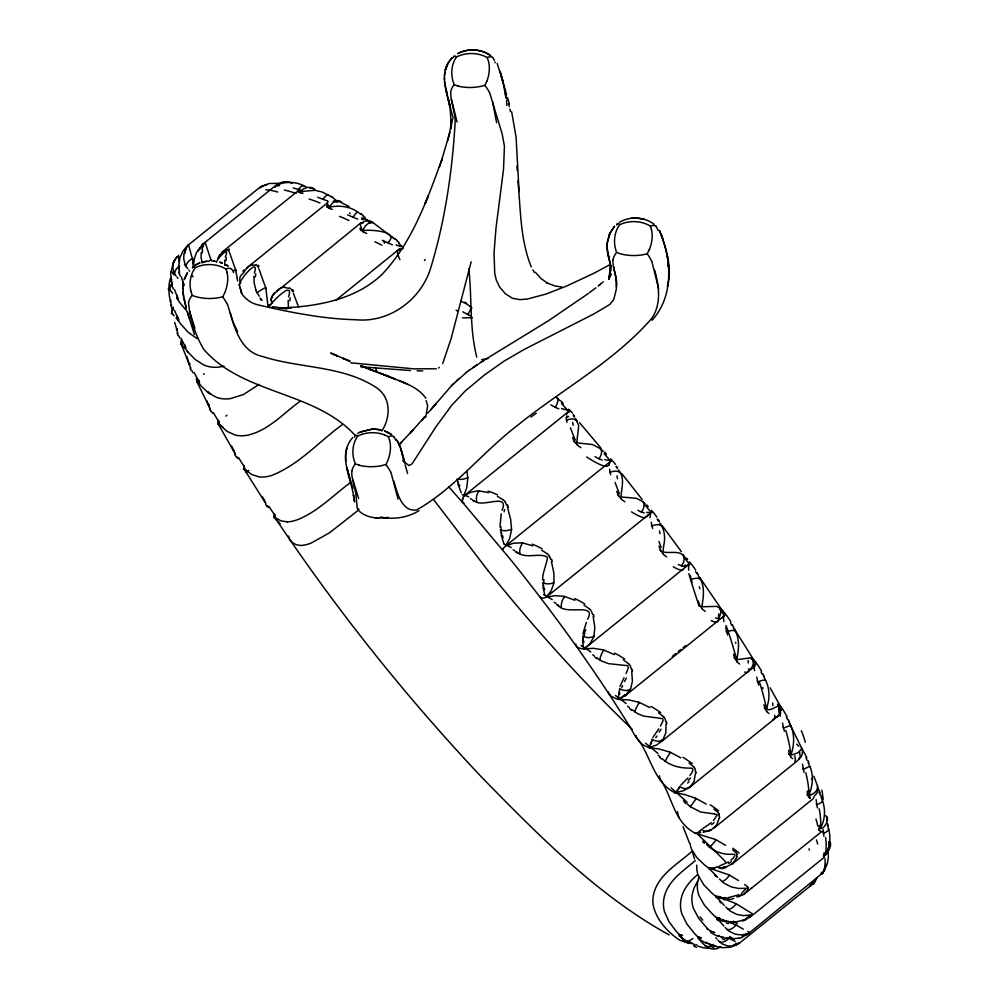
<?xml version="1.0" encoding="UTF-8"?>
<svg xmlns="http://www.w3.org/2000/svg" width="999" height="999" viewBox="0 0 999 999"><rect width="100%" height="100%" fill="white"/><g stroke="black" fill="none" stroke-linecap="round" stroke-linejoin="round"><path stroke-width="1.5" d="M178.534 255.245L179.333 262.075M444.38 79.683L444.38 77.685M610.514 265.085L608.928 279.021L609.752 276.248L608.741 279.196L611.076 273.901L609.328 277.073L610.801 274.638M451.361 119.868L451.311 126.648L450.174 108.966L444.455 81.431M616.595 286.775C617.669 277.447 612.474 268.793 612.899 259.64M198.751 380.594L198.764 382.979A91.084 70.717 -24.1 0 0 201.311 386.176L208.316 392.857L216.708 397.465A28.971 22.49 -24.1 0 0 230.245 398.651L243.444 394.568L259.141 384.34M542.582 579.919C542.557 572.077 546.565 564.947 547.552 557.305C539.56 552.047 525.212 559.827 516.77 551.885M287.275 521.89L280.919 520.854L276.111 518.044A91.084 38.337 -33.4 0 1 274.488 516.508L274.488 514.135M819.018 828.983L819.03 828.321M182.692 289.198L182.705 288.436M192.445 268.044L192.545 267.145M616.808 225.087L616.907 224.188M502.897 549.213A28.971 0.762 -39.2 0 1 502.609 549.388L504.345 547.177A91.084 2.41 -39.2 0 1 505.594 545.991L509.59 538.661L511.5 530.169A27.86 23.601 -0.5 0 0 511.538 529.22L510.676 519.455L507.504 507.367M619.73 694.243L619.742 692.906M801.935 748.638L797.901 752.821L791.595 755.057A1.474 0.912 -60.6 0 1 791.133 754.345C794.68 743.743 794.879 731.78 788.81 721.977M719.193 816.707L719.093 814.61M453.434 57.505L453.546 56.581M819.192 825.436L819.105 827.097M193.494 267.282L193.569 265.722A9.116 6.281 -3.9 0 1 193.744 260.602M607.055 245.916L607.167 243.843M826.173 864.385L824.824 870.017L821.89 874.075L827.347 863.611L828.358 857.479L828.059 851.41M659.615 230.806C666.146 248.289 672.589 267.807 667.344 286.551M669.093 276.935L669.38 272.34M298.339 191.096L298.439 191.858M288.149 300.337L288.449 308.266M566.396 417.557L566.433 419.78M182.879 285.876L183.416 296.778M299.787 401.498C283.291 413.461 268.706 430.207 248.164 435.089A28.971 19.518 -28 0 1 235.177 435.064L227.335 431.518L220.904 425.999A91.084 61.339 -28 0 1 218.594 423.314L218.781 421.253M451.011 128.809L451.96 119.455L449.3 134.191L441.608 160.352L441.995 159.191C427.185 199.8 412.187 242.557 381.93 274.513C354.57 300.524 315.047 306.768 278.733 308.092L287.1 308.679L272.178 306.668M253.958 276.248L254.158 283.054L255.881 289.81M463.961 502.997L462.262 501.748L462.899 498.002A91.084 16.334 -41 0 1 463.636 496.203L466.708 487.924L467.782 478.708A27.86 25.125 8.6 0 0 467.782 477.697L466.945 471.141M607.117 244.63L607.454 241.308M224.738 260.14L224.725 265.384M275.749 185.464L201.561 245.155M651.798 741.47L652.01 739.185A9.116 7.967 30.8 0 0 662.899 739.735L665.771 733.054L666.083 723.688M610.601 269.106L610.464 264.673M444.418 75.537L444.855 72.29M540.496 596.828A28.971 3.684 -37.4 0 0 540.359 597.202L541.296 598.314L544.368 597.852A91.084 11.576 -37.4 0 0 546.103 597.315L551.048 591.008L553.833 583.366A27.86 21.566 -5.9 0 0 553.921 582.492L553.921 573.364L551.436 561.563M201.224 252.422L201.099 257.68L202.248 263.024M719.068 818.218L716.658 825.149L711.538 829.632A9.116 8.017 67.4 0 1 701.448 829.345L700.361 830.669M607.23 243.344L609.752 233.716L614.348 226.436M582.917 633.578L586.376 622.389M813.948 796.74L813.698 797.889M351.785 471.216L351.848 475.674L355.769 493.231L357.242 507.892L357.679 509.428L358.429 508.753M182.867 286.538L183.366 283.241M188.524 302.597C189.997 318.818 195.467 335.402 203.833 349.45C242.969 394.568 314.648 391.096 354.882 435.127M747.951 888.286L747.489 889.822A34.715 19.131 28.6 0 1 746.927 890.883L743.606 894.505L738.698 896.553M609.502 276.661L610.689 269.468L610.239 272.203M288.549 296.915C294.131 279.558 273.514 300.612 271.016 304.208M382.467 240.284L387.687 242.819C400.749 231.169 370.317 229.508 363.873 230.544A1.474 0.849 -18.7 0 1 363.249 230.12C364.036 226.261 369.006 221.541 372.577 222.602M824.138 852.734L823.463 855.781M663.598 546.153C665.496 538.261 664.859 529.433 659.677 522.864M610.439 269.455L611.013 266.421M663.548 546.403L663.061 551.211A1.474 1.349 81 0 0 663.748 552.085C670.716 553.508 680.132 549.949 684.914 557.055M254.383 272.989C259.977 255.981 239.41 279.495 239.748 284.191M736.713 856.48L736.887 854.657M183.978 253.259L183.704 258.729L185.027 264.111M651.598 742.806L651.336 743.88M607.642 240.784L610.002 232.954L614.585 226.236M342.395 424.563C318.918 441.683 298.776 465.097 271.166 475.624A28.971 16.046 -31 0 1 258.891 476.873L251.736 474.537L246.041 470.329A91.084 50.462 -31 0 1 244.056 468.181L244.28 467.145M501.236 513.786L499.962 526.873M352.834 437.45C337.212 454.857 351.336 478.096 353.858 497.465L353.409 495.029L354.633 502.047M452.197 57.78C439.185 70.629 445.641 90.135 449.837 105.232L448.526 99.688L448.813 100.924M577.385 437.1L576.848 442.058M577.434 436.875L578.758 425.761L575.449 418.419M425.624 417.57L427.684 405.681L426.148 400.549M225.237 257.08C230.794 243.956 217.332 258.379 216.433 262.275M354.695 435.726L354.633 437.237M767.544 704.957C770.379 695.441 768.905 684.989 763.636 676.598M268.781 306.456L269.255 304.645M767.419 705.444L766.857 708.716A1.474 1.061 -65.7 0 0 767.319 709.465C771.902 711.238 776.985 704.42 780.506 706.343M471.166 261.85L451.098 338.686L442.682 363.599M502.072 510.289C509.815 491.558 480.819 509.215 473.826 500.337M447.664 140.634L449.812 132.343M462.412 499.625L462.712 498.563M747.951 934.04L821.053 874.3M174.35 260.352L177.148 256.668L173.351 262.637L172.827 267.532L173.826 272.252M201.823 249.575L203.197 245.941M445.354 70.092L448.276 62.912L451.923 57.967M808.116 762.487L809.727 766.27L803.433 769.38L804.12 772.552M698.888 877.097L697.739 881.468A28.971 27.897 8.6 0 0 698.938 895.529L704.42 905.206L712.424 914.035A91.084 87.675 8.6 0 0 716.271 917.457L723.95 926.085M736.388 857.791L732.841 863.486L726.685 866.645A9.116 7.73 83.2 0 1 717.12 866.695L715.621 867.507A39.972 15.21 53.9 0 1 714.71 868.019M181.593 342.12L181.331 344.093M799.425 757.717L798.201 760.127L714.01 828.034M446.378 66.808L445.404 69.805M619.979 686.55L624.025 677.747M346.553 448.938L346.753 448.326L345.567 454.682L345.666 461.376M439.335 167.108L441.995 159.191M593.743 636.987L590.034 643.681L584.178 648.888A91.084 25.262 -35.5 0 1 581.955 648.788L577.784 647.764L575.849 645.254A28.971 8.042 -35.5 0 1 575.886 644.08M198.014 251.111L198.401 250.037M172.303 307.929L171.953 312.749M678.908 788.311L679.557 786.488A9.116 8.104 48.9 0 0 690.097 786.975L777.434 716.52A9.103 9.091 66.1 0 0 779.894 705.556M197.315 381.868L197.702 381.094M587.612 619.193C597.252 601.51 564.01 616.57 558.041 604.77M184.715 250.687L187.038 246.291L182.892 251.211L179.995 257.592L178.871 264.585L179.508 272.54M486.688 81.394L484.89 85.352A14.373 3.009 50.3 0 1 489.46 92.595M822.002 872.227L821.24 873.938M270.766 300.087L272.203 296.903M217.782 258.516L219.68 254.72M609.752 233.716L609.19 235.115M447.19 65.11L446.615 66.458M381.855 431.044C391.084 416.645 391.096 396.628 375.524 387.088C342.27 365.547 299.675 368.431 262.812 356.568C238.449 351.286 234.041 324.3 227.472 304.333M649.088 249.9L647.215 253.771A14.373 2.835 51.9 0 1 651.61 261.164M274.488 516.508L275.162 515.159M813.723 881.38L814.098 880.531M752.022 914.684L751.273 915.883M173.351 262.637L170.629 273.301L172.165 285.165M203.359 245.617L203.659 244.505L199.625 248.027L196.291 253.059L194.018 259.728L193.569 265.722M626.111 673.563L628.309 667.956L627.797 665.684L608.628 663.673L601.223 660.888L596.628 657.704M177.522 257.28L178.134 256.094M817.207 877.584L812.025 884.415L812.836 883.428M630.257 689.735L625.624 695.379L618.856 699.462A91.084 38.337 -33.4 0 1 616.208 698.738L611.026 696.241L608.166 692.382A28.971 12.188 -33.4 0 1 608.004 691.62M678.446 789.347L677.946 790.147M272.552 296.253L273.826 294.181M827.372 825.074C830.681 833.753 831.056 843.843 826.398 852.122C820.941 862.075 834.764 845.104 829.332 841.52M660.476 726.086L663.036 720.791L662.687 718.618L643.668 716.108L637.499 713.586L631.568 709.365M652.871 737.512L658.753 728.833M812.999 882.741L811.75 884.777M185.727 247.952L187.874 245.367M697.652 881.293L694.068 887.924L692.344 893.818A28.971 28.359 43.5 0 0 693.368 908.266L698.688 918.318L706.53 927.547A91.084 89.148 43.5 0 0 710.301 931.13L713.548 932.229M778.496 715.371L777.721 716.283M269.593 305.669L270.167 304.957A40.035 15.047 46.8 0 1 270.991 304.345M689.847 775.486C691.683 773.526 695.529 767.394 690.009 768.119C679.957 768.243 669.342 765.709 662 758.491M610.901 274.45L609.19 276.423M714.21 813.86L700.574 812.025L690.309 806.705L696.253 798.551L706.281 804.12M430.956 409.565L451.536 385.689L466.496 372.327M662.462 740.284L656.905 744.842L649.3 747.776A91.084 50.462 -31 0 1 646.278 746.453C637.974 743.206 634.44 734.34 630.194 727.284C594.505 669.467 554.457 614.447 512.05 561.401L462.35 502.072M652.01 320.292C674.313 295.979 671.69 258.654 659.34 230.332M421.516 420.429L424.987 416.421M427.722 413.224L436.238 403.346L433.666 406.306M687.886 777.959L680.769 785.214M396.803 251.161L397.377 250.662A9.103 9.078 79 0 1 402.947 248.601M422.302 419.568L424.363 417.232L410.327 432.954L413.161 429.795M713.523 820.529L717.282 814.872L714.46 813.873M412.025 431.056L398.788 444.967L401.673 442.07L400.449 443.319M451.536 385.689L453.783 383.391M609.09 276.536L610.039 275.612M456.368 380.881L458.966 378.509M750.524 916.72L745.803 919.467M360.04 223.589L274.226 293.581A9.116 7.942 28.9 0 0 272.302 303.321M697.052 875.049C689.772 881.405 682.979 889.222 681.093 898.988A28.971 28.134 83.9 0 0 681.755 913.598L686.75 923.8L694.23 933.191A91.084 88.436 83.9 0 0 697.839 936.85C702.359 944.642 711.775 953.583 720.866 946.54M711.3 822.714L702.984 828.483M690.097 786.975L694.13 781.218L695.441 773.139M730.906 860.102C732.654 858.99 737.936 853.458 732.654 854.257C723.051 854.919 713.086 851.523 706.493 844.392M600.998 283.728L603.221 281.855M695.341 860.551C683.391 870.916 668.206 880.444 664.248 896.84A28.971 27.21 -73.4 0 0 664.385 911.375L668.868 921.515L675.811 930.843A91.084 85.527 -73.4 0 0 679.195 934.465L684.427 941.57L689.035 943.481M691.67 851.585C677.21 864.522 656.955 875.361 653.234 896.128A28.646 26.199 -66.9 0 0 653.334 905.806C656.518 919.567 666.583 930.806 677.784 938.948A21.753 19.893 -66.9 0 0 685.027 941.782M187.687 245.529L259.403 187.687L262.312 186.613M221.79 252.347L298.676 190.322M327.073 203.159L246.865 267.844L242.882 273.614A9.116 7.58 14.5 0 0 240.709 282.729M335.939 300.2L397.065 250.886M350.374 482.579C333.491 495.154 318.344 510.976 298.664 519.268A28.971 12.188 -33.4 0 1 287.262 521.903M359.066 509.677L329.495 532.792L311.326 543.006A28.646 10.027 -34.4 0 1 304.083 545.104C298.089 546.453 290.497 543.506 288.786 537.2A21.753 7.617 -34.4 0 1 288.711 536.101M624.924 694.555L618.856 699.462L628.571 699.874L638.411 702.122M627.36 692.594L629.782 690.646M672.29 656.355L675.936 653.408M678.358 651.448L680.794 649.487M683.216 647.539L685.651 645.579M624.363 696.378L722.589 617.145M660.327 742.444L751.835 668.618M732.092 864.11L813.261 798.638M744.043 894.192L822.077 831.255M749.675 917.469L824.587 857.03M739.535 943.068L810.851 885.564M598.763 285.602L600.549 284.166L598.226 285.976M276.823 290.721L279.295 289.086M202.198 244.605L204.345 243.356M595.891 287.799L589.298 292.794M468.818 370.567L484.802 359.765L548.114 320.954L588.236 293.581M689.56 787.412L683.129 790.833L674.75 792.657A91.084 61.339 -28 0 1 671.415 790.783C652.934 778.933 649.837 753.721 636.538 737.399A28.971 16.046 -31 0 1 636.076 735.489M466.146 372.602L469.23 370.242M530.931 417.07L536.251 413.199M476.723 364.972L472.889 367.62M741.57 893.256L746.328 888.311L738.548 888.423L731.518 887L724.375 883.416L719.467 879.045M728.433 861.987L718.968 866.258M777.434 716.52L776.098 716.932M751.748 668.681L750.536 669.23M480.769 362.337L483.653 360.514M438.536 367.957L439.285 367.482M357.704 433.441L359.715 432.305M610.064 264.548L593.993 273.227L566.67 286.014L546.141 294.018L527.522 298.988L519.942 299.638L512.512 298.326L505.332 293.718L499.587 287L496.253 279.92L494.767 273.639L494.006 253.247L496.016 227.922L503.508 169.48L504.433 146.204L502.172 133.991L489.685 92.795M717.894 940.146L722.052 943.855L727.859 946.003L732.891 945.991L738.011 944.117L731.505 946.815A31.319 28.909 68.8 0 1 728.196 947.414L721.952 947.664L715.272 946.253M419.006 510.676C407.667 517.632 393.656 519.88 380.681 516.995M190.21 363.836L189.286 364.448L190.909 368.294M194.98 265.284L199.488 263.049M619.343 222.327C629.894 215.959 644.318 216.746 654.095 224.263M457.567 53.684C467.47 48.277 480.369 48.751 489.785 54.982M279.033 183.317L269.193 183.504L261.039 186.588L267.158 184.59M195.916 264.723L197.053 264.136M747.002 934.627L742.619 936.051M745.266 919.142L750.674 914.984L743.456 915.584L736.837 914.41L730.182 911.051L725.761 906.992M738.86 894.817L728.333 897.601M397.627 250.524L398.888 250.062M739.56 943.019L738.711 942.919M710.913 829.944L703.059 832.342M458.116 53.384C468.306 48.139 481.481 48.914 490.784 55.707M739.422 943.131L737.624 943.843M360.439 431.955L372.477 429.133M360.289 432.018L371.803 429.17M198.227 263.586L200.037 262.874M741.882 937.149L747.851 933.715L741.32 934.964L735.177 934.152L729.07 931.168L725.237 927.522M742.332 920.404L736.75 921.727L730.856 921.752M361.75 434.39L357.667 436.063L355.706 439.398A34.665 30.095 38.4 0 0 353.958 459.915L355.382 463.923L359.228 465.122M381.793 465.534L386.039 464.498L387.837 460.527A34.665 26.361 -51.9 0 0 389.573 439.985M484.752 85.402L480.644 86.401A34.665 22.09 -5.4 0 1 458.004 86.101M385.826 464.56L385.901 464.535A14.373 2.885 50.4 0 1 390.459 471.615M647.102 253.846L642.894 254.77A34.665 22.028 -4.3 0 1 620.379 253.771L616.595 252.472A14.373 5.782 -43.2 0 0 612.999 259.578M714.622 867.894L713.661 868.106M745.304 919.617L742.657 920.129M725.961 866.832L723.738 867.344M360.701 223.277L361.563 223.139A9.103 8.929 -59.3 0 1 372.639 222.39L372.54 222.502M201.935 262.238L207.055 261.214M488.061 358.529L481.568 359.64M738.748 938.111L732.804 938.835L726.473 938.098M223.988 366.246L217.844 367.232A28.971 24.925 -18.4 0 1 203.896 365.06L195.155 359.503L187.75 351.823A91.084 78.347 -18.4 0 1 185.027 348.189L182.068 345.429M251.948 265.284L255.906 265.085M719.904 618.543L718.331 618.668M738.436 896.615L736.812 896.902M203.846 261.788L207.13 261.238M824.125 857.267L823.551 857.092M436.263 368.768L413.723 368.843L350.661 362.799M388.112 517.345C378.334 518.968 367.095 518.106 359.328 511.313M721.965 867.644L719.892 867.881M277.647 184.79C286.688 180.981 298.039 181.768 306.568 187.263M724.3 897.914L726.198 897.626A9.116 7.23 -84.9 0 0 733.678 898.326M700.674 832.666L694.58 832.979A91.084 70.717 -24.1 0 1 691.008 830.606C673.626 818.968 671.628 795.454 660.252 779.22A28.971 19.518 -28 0 1 659.44 775.823M734.34 944.542L733.716 944.604M276.985 185.826L279.545 185.614M750.499 669.392A27.572 7.343 -75.7 0 1 750.199 669.392L748.363 669.08M462.425 317.869L472.44 317.682M289.935 307.704L291.558 307.605L284.965 307.967M362.038 223.114L363.099 223.064M631.418 218.257L636.675 218.069L644.343 219.355M372.302 429.133L373.151 429.12M227.21 249.975L223.813 250.974A37.737 19.905 61.8 0 0 220.092 255.245M709.989 948.388L703.646 947.864L697.552 946.003M285.239 287.724L289.71 288.286M372.952 429.108L373.813 429.108M373.614 429.095L374.488 429.108M417.132 370.829L422.739 370.929M723.064 897.964L721.89 897.889M374.263 429.108L381.069 429.895M713.461 868.069L708.316 867.769A91.084 78.347 -18.4 0 1 704.57 864.972L696.79 857.579L691.533 849.225A28.971 24.925 -18.4 0 1 690.159 843.581M683.753 566.196L681.83 565.933M649.3 747.776L658.716 748.913L669.455 751.96M374.912 429.12L380.681 429.882L380.057 429.745M410.439 370.542L360.676 366.783M375.224 517.794L378.658 518.044M212.312 261.026L214.922 261.238M521.828 542.832L513.336 543.244L505.594 545.991L611.251 460.764A89.56 2.36 -39.2 0 1 610.901 461.276M213.811 261.139L215.135 261.276M280.819 307.967L284.216 308.354M720.953 896.902L715.609 896.165A91.084 84.041 -9.1 0 1 711.775 893.006L703.771 884.802L698.326 875.673A28.971 26.736 -9.1 0 1 696.765 865.146M303.097 193.244L300.2 192.932M561.888 287.025L554.857 285.926L546.815 282.829L547.639 283.304L541.033 278.559L535.352 272.29M674.75 792.657L684.452 794.505L695.242 798.076M726.198 921.14L728.458 921.365A9.116 6.556 -76.3 0 0 733.104 922.614M521.84 542.807A27.935 23.064 -78.3 0 1 522.752 542.932L532.679 545.829M718.331 618.693A27.572 10.477 -79.5 0 1 717.919 618.606L715.521 617.832M644.193 512.924L641.907 512.3M694.58 832.979L715.109 839.347M719.68 918.181L716.271 917.457L720.978 918.993M274.812 187L275.512 187.138M724.737 920.866L723.376 920.504M332.392 209.303L329.195 208.491M713.736 932.03L710.301 931.13M458.091 85.976L454.233 84.79L452.884 80.769A34.665 30.095 38.4 0 1 454.533 60.24L456.518 56.918L460.601 55.245A34.665 34.366 -80.1 0 1 483.166 55.644L487.175 57.492L488.374 60.877A34.665 26.361 -51.9 0 1 486.813 81.406M650.749 511.738A89.56 11.376 -37.4 0 1 651.76 512.075L546.103 597.315L554.607 595.679L563.673 596.253A27.935 24.688 -86.6 0 1 564.635 596.503L574.924 600.249M219.655 262.175L222.103 262.962M300.899 190.334L299.275 189.835M602.197 460.027L599.575 459.103M701.261 937.874L697.839 936.85L700.936 937.899M293.207 187.899L298.276 189.51A9.103 3.546 -61.4 0 1 304.37 186.114M488.623 492.694L479.208 490.846A9.116 6.643 -77.1 0 0 476.848 501.848M721.266 936.612L723.85 937.349A9.116 5.694 -69.9 0 0 729.045 937.636M682.542 935.551L679.195 934.465L682.092 935.426M327.809 201.011L323.913 199.675M722.514 898.301L715.609 896.165L724.25 905.381M820.604 831.38L819.53 830.743M723.214 898.551L735.351 903.396M366.72 233.391L363.261 232.13M460.864 301.273L466.783 303.996L471.953 307.854M219.98 262.312L222.352 263.137M714.198 932.454L714.847 932.679M384.503 430.906L391.483 434.503M722.339 919.467L723.701 919.954M558.791 408.828L555.856 407.642M357.829 219.118L353.958 217.632M384.303 434.802L388.324 436.625L389.51 440.022M725.062 920.454L725.749 920.716M317.694 197.278L322.902 199.276A9.103 2.31 -58.5 0 1 328.259 195.005L331.456 196.978M384.79 430.994L390.459 433.803M379.333 372.952L370.891 369.692L395.641 379.22L380.307 373.339L389.373 376.748L386.363 375.587C399.825 381.693 416.945 385.227 425.811 398.251M719.605 936.026L718.081 935.401M392.457 244.855L388.673 243.281M373.064 370.467L360.602 365.584L368.419 368.731L362.05 366.133M727.959 921.577L735.214 924.599M349.35 360.951L343.044 358.379L350.075 361.263L330.744 353.059L337.187 355.894L333.254 354.158M470.929 315.996L468.606 314.947M402.485 382.005L407.904 384.453M398.813 380.432L404.17 382.717M347.702 214.872L352.947 217.195A9.103 0.999 -56.2 0 1 357.605 212.013L360.889 214.285M470.404 498.726L471.978 499.438M709.615 943.955L712.474 945.154A9.116 4.683 -65.1 0 0 715.596 945.628M747.739 931.567L749.337 932.404M728.596 874.737L708.316 867.769L717.769 877.322M388.286 432.555L387.113 431.968M497.452 496.391L503.184 499.787M687.699 562.225L688.186 562.462A89.56 24.838 -35.5 0 1 689.822 563.648L584.178 648.888L593.344 648.314L602.859 649.787A27.935 25.762 80 0 1 603.846 650.162M707.791 943.081L706.131 942.207M614.335 654.607L603.858 650.099A9.116 3.684 -61.8 0 0 599.999 660.202M280.17 523.738L277.734 521.378M729.919 938.685L735.264 941.495M678.396 564.472L681.318 565.771A9.103 8.079 -49.9 0 0 683.079 555.032M197.115 338.599L188.174 332.292L180.557 323.776A91.084 84.041 -9.1 0 1 177.735 319.805L177.372 316.333M669.205 934.964C597.327 895.229 538.936 835.664 481.943 777.497C406.193 697.077 336.95 610.464 275.599 518.581M513.111 549.775L514.81 550.736M809.989 798.238L808.428 797.077M649.924 707.567L639.435 702.497A9.116 2.46 -58.8 0 0 634.914 712.05M691.545 942.981L694.63 944.604A9.116 3.546 -61.4 0 0 696.815 944.767M541.683 550.187L547.377 553.858M349.138 206.606L338.137 200.899L332.804 202.722L329.37 206.768A1.474 0.662 -22.2 0 0 329.907 207.068C339.348 205.207 349.625 206.256 357.605 212.013M462.799 311.8L467.682 314.473A9.103 2.997 -51.4 0 0 470.554 306.656M637.886 510.302L641.308 512.05A9.103 7.355 -49.1 0 0 643.056 501.673L636.438 498.301L621.728 497.027A1.474 1.374 59 0 1 620.991 496.153C621.653 487.437 625.212 477.41 618.393 469.967M292.095 183.429C287.7 180.744 281.293 181.106 277.61 184.765M225.562 264.51L227.747 265.771M595.004 456.643L598.876 458.766A9.103 6.456 -49.1 0 0 600.749 448.876L592.519 444.543L577.597 442.907A1.474 1.374 34.6 0 1 576.835 442.058M743.331 929.145L736.026 925.012A9.116 5.295 -49.6 0 1 727.197 929.669M328.259 195.005L321.853 191.92L314.86 190.31L300.599 191.558L303.184 188.986L307.48 187.35L311.451 187.512L314.697 189.286M680.831 757.816L670.491 752.397A9.116 1.149 -56.4 0 0 665.272 761.288M550.811 404.845L555.082 407.242A9.103 5.42 -49.6 0 0 557.18 397.952L556.168 397.115M226.074 264.822L228.109 266.159M583.965 605.107L589.497 608.915M689.585 941.845L687.824 940.758M227.035 272.377L225.961 268.943L222.003 267.02A34.665 34.303 -82.8 0 0 199.5 266.009L195.342 267.645L193.307 270.879A34.665 30.27 39.1 0 0 190.921 291.371M725.649 845.341L716.096 839.834A9.116 1.536 -52.8 0 1 709.402 847.164M738.473 880.469L729.532 875.224A9.116 2.86 -51.5 0 1 722.102 881.68M554.208 602.235L555.993 603.396M623.239 659.777L628.533 663.623M580.931 447.677L577.21 445.092M792.644 758.628L790.659 757.055M340.671 201.536L341.346 202.223M744.655 884.502L747.539 886.675M658.553 712.874L663.511 716.608M333.241 198.152L335.489 199.725M624.875 501.873L621.316 499.25M753.371 659.49L750.749 657.792L737.462 659.627A1.474 1.186 -72.8 0 1 736.9 658.816C739.085 648.314 740.009 636.65 733.191 627.459M689.023 763.074L693.568 766.595M732.617 849.962L736.101 852.684M713.923 809.153L717.969 812.324M768.993 713.523L766.595 711.588M666.645 556.905L663.299 554.333M390.709 433.978L391.695 434.702M705.207 611.4L702.122 608.965M739.597 664.048L736.837 661.825M592.682 654.807L594.53 656.143M391.683 236.726L394.992 239.248M372.59 222.327L393.606 238.174M362.724 215.634L365.01 217.395M627.609 706.206L629.47 707.679M396.828 240.709L399.113 242.595M721.253 609.315L716.895 606.393L702.647 606.73A1.474 1.286 -83.2 0 1 702.022 605.881C703.633 595.791 705.232 584.49 698.251 575.799M658.104 755.157L659.939 756.718M492.594 57.305L494.443 60.29M393.731 436.438L395.829 440.234M655.856 225.924L658.204 230.569M231.481 268.881L233.079 271.129A9.116 3.297 -26.7 0 1 235.564 269.73L229.633 252.759M279.196 523.064L279.245 523.114A9.116 8.616 -52.4 0 1 278.634 521.803M690.309 806.705L687.187 803.87M683.428 800.449L685.214 802.06M557.18 397.952L559.964 400.649M632.142 729.27C585.239 684.402 541.733 636.076 500.474 586.001L487.999 570.654M702.959 840.983L704.645 842.594M600.749 448.876L603.271 451.423M403.683 461.263L402.772 460.377L405.444 462.999M643.056 501.673L645.254 503.983M561.475 402.172L563.261 404.033M187.525 311.875L179.895 302.747A91.084 87.675 8.6 0 1 177.073 298.501L176.711 295.329M604.607 452.834L606.181 454.557M825.661 815.684C831.58 819.093 821.228 832.279 820.878 827.322C825.848 817.981 825.511 806.618 821.078 797.14M174.138 315.909L172.515 314.098A34.116 12.65 -42.6 0 1 171.391 313.274M448.576 486.6L462.649 502.572M646.403 505.269L647.739 506.793M404.445 462.112L409.028 465.559L412.125 463.773L435.801 427.01L451.61 405.419L465.097 391.121L484.253 375.112L504.008 361.188L524.225 349.413L593.893 313.948L609.765 304.483L613.786 299.45L616.333 289.161L615.996 278.172L613.548 266.671M716.857 938.923L715.846 937.749M579.507 422.627L600.736 447.814M751.985 913.473L736.238 903.858A9.116 4.121 -50.4 0 1 728.084 909.415M685.851 558.154L686.912 559.44M188.574 245.055L192.345 258.579A9.116 5.669 -28.4 0 0 186.189 266.508L187.787 268.731M172.652 293.294L170.217 290.297A9.116 7.542 -28.6 0 1 172.115 283.254M197.153 382.217L210.215 408.816M621.665 473.476L642.17 499.438M488.049 570.691L433.778 499.8M721.965 610.214L722.739 611.213M276.923 520.367L276.298 519.555M176.136 276.074L174.825 274.325A9.116 6.681 -28.7 0 1 179.62 265.984M573.326 415.584L574.487 417.095M177.947 278.396L177.06 277.26M245.617 471.216L246.653 472.477A9.116 8.954 -60.9 0 1 245.766 469.705M228.596 250.574L229.208 251.723M662.112 525.549L681.368 551.635M616.021 466.62L617.32 468.431M188.873 270.205L189.635 271.241M172.477 314.036L172.515 314.098A9.116 8.229 -27.5 0 1 173.401 307.192M753.858 660.139L754.345 660.839L733.903 628.246M275.811 185.689L275.786 185.664A23.689 2.91 3.4 0 1 275.911 185.477M257.567 266.109L258.391 267.595M218.569 424.488L219.106 425.174A9.116 9.091 66.2 0 1 218.232 420.816M657.117 519.068L658.528 521.128M699.824 577.559L723.376 612.112M291.621 289.722L292.62 291.521M240.996 292.545C244.88 298.763 251.136 303.409 258.354 304.957C290.497 312.462 323.177 318.918 356.268 319.767C389.123 322.914 420.342 300.05 430.294 269.28C444.655 222.64 451.973 173.676 454.982 125.012C456.156 113.711 450.749 103.097 450.649 92.083A14.373 5.794 -44.8 0 1 454.021 84.79M181.556 344.967L181.568 344.992A9.116 8.716 -24.2 0 1 181.219 339.972M813.835 776.223L817.444 785.763C818.468 790.296 813.573 794.617 809.402 795.167A1.474 0.737 -56.7 0 1 809.14 794.58C812.674 785.576 813.91 775.274 809.739 766.221M396.253 439.223L399.925 445.954L404.545 462.562M695.591 571.628L697.077 573.913M259.353 296.291L257.267 292.957A9.116 1.998 -25.5 0 1 265.622 287.65L258.953 268.856M265.097 502.485L244.643 469.855M260.702 298.426L261.925 300.374M730.506 623.014L732.005 625.461M268.419 507.592L267.195 505.606M532.817 269.842L534.415 272.515M810.389 885.638L810.251 884.927M761.013 671.952L762.487 674.512M770.092 687.811L780.931 707.08M237.924 458.641L236.726 456.568M265.834 503.321L262.537 496.978M235.514 454.395L218.082 423.688M237.612 331.73L233.154 322.552L230.319 313.224M397.377 440.921L400.324 447.127L404.895 462.837M218.194 423.901L218.219 423.938A39.972 1.648 45.3 0 0 217.957 423.826M574.612 442.058L574.138 441.133M786.338 717.245L787.736 719.867M212.6 413.349L211.451 411.226M235.402 454.195L231.656 446.116M476.773 357.093C469.393 328.471 472.077 297.852 468.793 268.581M618.806 496.128L618.344 495.167M497.177 63.449L502.747 81.231L506.106 98.252M805.868 757.779L807.155 760.401M193.069 372.814L192.02 370.691M789.597 723.563L801.897 748.576M549.662 556.755L550.786 559.502M360.639 229.708L360.002 228.172M209.415 407.192L206.706 400.574M660.938 551.186L660.501 550.224M390.834 471.94L398.064 499.175M573.801 440.434L572.527 437.475M651.835 261.376L658.716 288.886M819.13 792.557L820.254 795.117M179.82 338.049L178.896 335.964M326.973 206.718L326.611 205.657M531.306 266.92C520.192 239.835 520.679 209.703 517.944 180.994M679.283 818.069L678.733 816.807A28.971 22.49 -24.1 0 1 677.559 811.663M618.019 494.443L616.758 491.346M293.281 292.994L298.689 307.38M699.974 605.894L699.587 604.932M458.416 482.654L457.067 479.445M683.054 826.722L689.485 843.019M459.39 484.977L459.802 486.001M194.455 334.528L187.387 312.562M358.629 498.439L352.922 480.044M616.545 252.335L615.359 248.401A34.665 30.257 39.7 0 1 617.669 227.909L619.755 224.638L623.863 223.064A34.665 34.303 -82.8 0 1 646.378 224.051L650.324 225.986L651.41 229.42M660.202 549.475L659.015 546.303M177.947 333.641L174.688 322.315M194.855 328.284L189.635 311.413M173.164 309.902L172.415 307.904M506.768 505.319L505.556 502.597A10.09 10.015 -68 0 0 504.932 501.523M181.418 344.618L189.261 364.498L187.025 356.768M734.952 658.89L734.627 657.954M375.299 367.332L377.048 372.29M501.71 533.416L500.412 529.82A9.116 5.47 -9.1 0 0 511.538 529.22M352.959 488.523L346.778 467.307L349.288 477.11M699.312 604.195L698.251 600.998M662.737 238.361L661.388 234.403M205.794 244.305L205.457 243.556A10.09 2.498 -51.5 0 0 205.057 243.456M505.169 93.394L507.342 99.95M502.497 535.639L503.121 537.549M189.698 318.843L187.5 312.262M241.845 293.119L239.261 284.727M171.641 305.706C169.156 297.602 167.844 288.586 169.855 280.357A31.319 19.593 23 0 1 170.642 278.209M173.289 289.061L172.715 287.2M206.044 245.092L210.939 259.965A9.116 4.533 -27.7 0 0 208.404 261.426M507.504 97.652L509.515 104.121M233.354 271.878L233.604 272.69M691.995 582.367L691.196 579.645A9.103 4.67 -27.8 0 1 700.324 579.258M765.022 708.865L764.759 707.979M652.697 528.508L651.972 526.023A9.103 5.794 -28.4 0 1 661.7 526.073M506.505 94.405L500.187 71.304M734.402 657.23L733.503 654.083M727.609 634.964L726.76 632.042A9.103 3.447 -26.8 0 1 735.252 631.118M592.644 614.56L591.658 611.838A10.09 9.865 -22 0 0 591.096 610.751A8.966 8.691 -6.1 0 0 589.447 608.978M543.693 585.988L542.732 582.604A9.116 6.369 -3.2 0 0 553.97 582.492M405.157 464.772L407.58 473.501M610.664 474.712L610.077 472.502A9.103 6.781 -28.7 0 1 620.304 472.852M240.01 287.55L241.096 291.283M758.666 685.002L757.816 681.942A9.103 2.135 -25.6 0 1 765.596 680.344M453.209 118.606L449.538 103.983M692.594 852.11L694.467 858.84M508.466 103.696L509.228 106.506M186.214 307.854L183.941 299.076M401.973 452.897L403.571 458.928M393.706 480.794C397.14 492.07 401.448 512.237 416.683 509.927C455.369 488.036 483.204 451.323 518.543 424.575C562.499 389.098 613.823 361.713 651.286 318.943C661.688 304.707 659.065 286.151 654.695 270.267M494.917 61.938L495.142 62.8M401.336 450.449L402.098 453.384M348.688 474.612L349.325 477.072M446.715 92.432L447.352 94.88L445.754 88.649M544.255 588.036L544.692 589.785M186.326 308.454L182.755 291.683M784.377 731.231L783.591 728.096A9.103 0.799 -24.1 0 1 790.634 725.761M451.311 99.126L457.105 122.053M502.122 78.771L502.747 81.231L500.824 73.764M492.569 101.661L496.628 122.777M607.504 252.235L610.701 266.096M511.675 111.838L516.083 137.2L519.055 191.621M566.957 422.302L566.533 420.392A27.572 15.022 8.2 0 1 566.346 419.78M726.498 631.081L725.774 627.472M593.181 616.583L594.817 627.509L593.98 636.226A9.116 7.093 4.9 0 1 582.742 635.976L583.341 639.048M235.839 270.741L237.2 278.221M764.585 707.292L763.998 704.72M690.946 578.746L690.321 575.412M757.554 680.918L756.78 677.085M631.306 669.13L630.494 666.483A10.09 9.453 -27.6 0 0 630.007 665.421A8.966 8.304 -16.7 0 0 628.471 663.686M509.902 109.116L510.464 111.551M192.57 259.44L193.282 263.174M190.996 291.358L192.233 295.429L196.029 296.728A34.665 22.028 -4.3 0 0 218.531 297.739L222.802 296.79L224.713 292.857A34.665 26.074 -51.2 0 0 227.048 272.365M668.281 260.389L667.32 256.281M180.182 276.061L179.808 274.363M607.754 253.484L608.928 258.629M265.884 288.699L267.957 305.881M789.422 754.607L789.26 753.783M651.773 525.199L651.286 522.202M783.328 727.035L782.579 723.051M610.139 263.611L607.117 248.476M803.196 768.306L802.522 764.223M609.914 471.778L609.64 469.155M609.64 261.438L610.476 266.059M631.718 671.078L632.429 681.306L630.594 689.073A9.116 7.63 15.9 0 1 619.467 688.598L619.592 690.371M817.419 807.904L816.87 804.769A9.103 1.873 -20.1 0 0 822.439 800.736M665.834 721.852L665.234 719.342A10.09 8.804 -29.2 0 0 664.81 718.343A8.966 7.73 -21 0 0 663.436 716.683M789.148 753.134L788.698 750.261M816.683 803.696L816.133 799.6M583.666 640.896L583.878 642.457M354.458 501.223L353.908 497.627L354.283 500.137M237.25 278.534L237.6 280.906M807.567 794.979L807.492 794.23M182.655 281.481L183.042 284.827L182.842 281.281M823.938 836.45L823.563 833.403A9.103 3.134 -17.4 0 0 828.421 828.471M198.401 379.807L198.764 382.979M184.64 344.842L185.027 348.189L184.852 345.504M823.438 832.342L823.176 829.632M607.492 252.048L607.117 245.117M218.319 420.367L218.594 423.314M177.735 319.805L177.447 316.845M177.073 298.501L176.761 294.967M695.379 771.453L695.004 769.13A10.09 7.955 -29.6 0 0 694.667 768.206M506.518 100.837L506.855 105.457M243.881 465.509L244.056 468.181M807.279 790.996L807.354 792.232M807.454 793.643L807.404 792.844M516.958 166.071L517.245 170.492M607.117 246.391L607.13 248.426M188.561 302.572A14.373 5.882 -43.1 0 1 192.008 295.429M351.885 471.153A14.373 5.694 -44.9 0 1 355.294 463.923M381.83 465.646A34.665 22.09 -5.4 0 1 359.141 465.247M192.707 267.332A14.373 2.835 51.9 0 1 195.292 267.445M225.936 268.993A14.373 5.782 -43.2 0 1 231.343 269.018M222.59 296.778A14.373 2.722 51.9 0 1 227.098 303.983M354.857 435.901A14.373 3.009 50.3 0 1 357.58 435.926M388.236 436.813A14.373 5.607 -44.6 0 1 393.594 436.588M361.75 434.39A34.665 34.366 -80.1 0 1 384.315 434.79M650.237 226.174A14.373 5.694 -42.9 0 1 655.706 226.061M487.15 57.542A14.373 5.694 -44.9 0 1 492.457 57.455M453.758 56.818A14.373 3.072 50.7 0 1 456.306 56.593M651.46 229.383A34.665 26.186 -51.1 0 1 649.213 249.937M617.12 224.438A14.373 2.91 52.2 0 1 619.53 224.275M466.021 302.772A82.805 44.206 -46.4 0 1 466.458 303.459M464.922 302.16A4.346 2.323 -46.4 0 1 465.159 302.197M399.95 259.728A37.662 7.255 52.2 0 1 397.502 251.96M398.539 250.549A27.572 2.572 -7.4 0 1 398.913 250.412M399.138 250.274A45.105 14.785 47.2 0 1 399.475 248.514M274.088 293.119A27.935 5.132 -68.9 0 1 274.488 292.557M269.455 306.418A50.025 18.644 43.4 0 1 269.755 305.806M289.822 300.974A31.319 19.206 80.9 0 1 290.11 297.789M400.674 246.616A46.578 8.017 24.3 0 1 396.016 244.867M425.062 259.428A45.105 8.879 25.3 0 1 424.475 260.589M388.761 243.019A27.572 19.293 30.4 0 1 387.787 242.557M384.665 243.219A49.65 0.749 60.6 0 1 383.266 240.672M398.651 243.406A49.65 17.682 42 0 1 403.296 247.54M395.067 238.711A39.635 11.701 41.3 0 1 396.978 240.235M279.171 288.923A37.737 21.079 54 0 1 284.915 287.025M289.76 288.187A8.966 5.882 -54.1 0 1 291.084 289.123A10.09 6.518 -48.6 0 1 291.671 289.685M292.769 289.635A34.715 9.903 81.6 0 1 293.494 291.084M374.95 241.808A37.737 3.159 26.6 0 1 381.905 245.192M363.748 231.805A9.316 4.608 -7.1 0 1 361.413 230.494M360.564 230.057A23.689 10.002 14.7 0 1 360.389 229.683M362.425 230.282A37.662 7.193 48.7 0 1 360.589 223.164M243.843 270.467A27.935 1.474 -70.2 0 1 244.118 269.892M257.155 293.019A34.116 32.855 -25.3 0 1 255.669 289.897M260.04 298.326A39.972 3.109 59.4 0 1 261.214 300.212M243.694 272.228A50.037 1.174 57.6 0 1 243.019 270.667M239.048 284.99A40.035 15.385 48.6 0 1 239.623 284.066M255.444 276.873A31.319 20.804 72.5 0 1 255.744 273.763M363.199 219.718A46.578 4.645 21.4 0 1 361.526 219.106M361.875 217.732A45.105 5.719 22.2 0 1 370.342 221.516M354.083 217.37A27.572 17.945 21.2 0 1 353.097 216.933M333.291 201.174A9.103 8.566 -52 0 1 341.034 201.786M350.125 213.574A39.648 0.637 53.2 0 1 349.613 212.862M364.81 218.394A49.65 18.719 43.6 0 1 370.567 223.252M360.814 213.674A39.635 12.637 42.2 0 1 362.712 215.06M247.015 268.032A37.737 20.654 58 0 1 251.76 264.935M255.994 264.922A8.966 4.82 -54.2 0 1 257.118 265.634A10.09 5.282 -49.4 0 1 257.617 266.059M258.316 265.247A34.715 7.268 81.7 0 1 258.916 266.371M265.796 287.575A27.86 24.213 -80 0 1 266.071 288.636M339.51 216.383A37.737 5.594 25.7 0 1 348.988 220.492M329.857 208.104A9.316 3.484 -11 0 1 327.66 207.293M326.873 206.98A23.689 7.892 10 0 1 326.76 206.693M328.671 207.305A37.662 6.781 45.2 0 1 328.022 201.923M226.011 260.702A31.319 21.816 62.8 0 1 226.348 257.705M328.022 205.394A45.105 2.248 19.7 0 1 329.233 205.819M324.088 199.4A27.572 16.096 13.6 0 1 323.102 199.013M309.952 188.274A9.103 8.004 -49.7 0 1 314.573 189.148M335.514 200.849A49.65 19.53 45.4 0 1 337.637 202.435M331.268 196.328A39.635 13.462 43.5 0 1 333.104 197.527M227.36 249.738A8.966 3.646 -54.8 0 1 228.234 250.237A10.09 3.934 -50.3 0 1 228.621 250.537M228.883 248.888A34.715 4.608 81.2 0 1 229.283 249.538M235.764 269.63A27.86 22.365 -73.5 0 1 236.039 270.642M309.066 199.001A37.737 8.067 25.3 0 1 320.017 203.034M301.236 192.395A9.316 2.26 -14.1 0 1 299.138 192.133M298.351 192.033A23.689 5.507 6.3 0 1 298.314 191.845M299.95 192.37A37.662 6.031 41.8 0 1 299.712 188.923M202.248 252.859A31.319 22.19 52.3 0 1 202.647 250.037M299.525 189.573A27.572 13.774 7.4 0 1 298.551 189.248M199.463 249.8A37.737 18.844 65.1 0 1 201.823 245.567M204.595 242.969A8.966 2.41 -55.7 0 1 205.157 243.306M205.507 242.807A34.715 1.986 80.1 0 1 205.569 242.47M211.151 259.827A27.86 20.03 -69.7 0 1 211.413 260.764M284.328 190.072A37.737 10.514 25.5 0 1 296.054 193.444M279.295 184.778A9.316 0.974 -16.6 0 1 277.247 185.152M276.973 185.851A37.662 4.945 38.7 0 1 276.611 183.966M184.328 285.302A50.025 20.579 51.3 0 1 181.343 276.735M173.913 274.875A50.037 2.31 48.8 0 1 171.491 271.154M185.939 266.708A34.116 25.425 -37.3 0 1 184.515 264.423M192.108 275.512A39.972 1.074 55.2 0 1 193.044 276.81M179.121 273.826A40.035 15.297 54.2 0 1 178.871 272.003M179.196 269.718A9.116 5.37 -9.7 0 1 179.42 265.722M184.715 253.571A31.319 21.953 41.7 0 1 185.215 250.949M184.977 252.535A37.737 17.483 67.9 0 1 186.264 248.763M188.262 244.792A8.966 1.124 -57 0 1 188.262 245.279M187.937 245.766A10.09 1.011 -53 0 1 188.274 245.492M192.557 258.391A27.86 17.27 -67.6 0 1 192.795 259.253M265.884 189.798A37.737 12.875 26.3 0 1 277.834 192.045M260.364 187.999A37.662 3.571 35.9 0 1 259.877 187.125M178.346 298.776A50.025 20.417 53.5 0 1 174.563 289.673M168.307 289.335A50.037 1.848 46.6 0 1 168.731 289.111M174.563 274.538A34.116 21.641 -39.3 0 1 173.252 272.677M182.642 285.389A39.972 0.724 53.6 0 1 183.454 286.476M171.928 286.676A40.035 14.898 56 0 1 171.416 284.603M171.466 282.005A9.116 4.308 -14 0 1 171.541 279.47M173.826 262.799A31.319 21.079 31.7 0 1 174.463 260.414M179.221 258.878A34.715 2.897 76.2 0 1 179.171 258.067M178.933 319.817A50.025 20.005 55.5 0 1 174.475 310.352M175.961 318.019A50.037 1.099 44.5 0 1 178.509 320.342M170.005 290.484A34.116 17.345 -41 0 1 168.819 289.111M171.578 307.455A40.035 14.336 57.6 0 1 170.817 305.182M170.592 302.26A9.116 3.134 -17.4 0 1 171.029 300.274M186.089 347.889A50.025 19.343 57.4 0 1 181.081 338.261M178.059 335.652A40.035 13.611 59 0 1 177.098 333.229M176.573 329.982A9.116 1.873 -20.1 0 1 177.435 328.571M199.625 382.33A50.025 18.444 59.2 0 1 194.231 372.727M207.742 391.496A50.037 1.186 40.8 0 1 211.014 394.193M182.355 344.068A34.116 7.667 -44.2 0 1 181.306 344.118M187.213 351.511A39.972 0.737 48.5 0 1 187.974 352.322M191.246 370.592A40.035 12.75 60.2 0 1 190.085 368.069M219.218 422.277A50.025 17.345 60.7 0 1 213.586 412.887M219.58 424.937A50.037 2.672 39.3 0 1 222.777 426.935M204.296 373.726A34.116 2.51 -45.9 0 1 203.534 374.4M197.228 382.317A9.116 9.003 -12.2 0 1 196.528 377.972M210.801 411.401A40.035 11.776 61.2 0 1 209.503 408.853M209.34 404.87A9.116 0.799 -24.1 0 1 208.366 404.97M244.405 466.77A50.025 16.059 61.9 0 1 238.674 457.767M243.394 468.918A50.037 4.321 38.1 0 1 244.967 468.931M226.923 415.209A34.116 2.672 -47.7 0 1 225.986 416.108M236.251 457.092A40.035 10.702 61.9 0 1 234.84 454.57M234.34 450.661A9.116 2.148 -25.6 0 1 233.404 450.374M274.55 514.722A50.025 14.61 62.9 0 1 268.893 506.256M274.051 517.957A50.037 6.119 37.1 0 1 273.863 516.021M248.826 470.442A34.116 7.78 -49.8 0 1 247.827 470.829M243.968 469.655A39.972 2.335 43.9 0 1 243.843 469.318M266.97 506.543A40.035 9.565 62.3 0 1 265.509 504.095M264.585 500.087A9.116 3.447 -26.8 0 1 263.748 499.612M706.455 943.393A50.037 22.165 51.2 0 1 697.901 938.098M696.465 947.339A34.116 26.748 -10 0 1 693.493 945.741M691.808 943.655A39.972 14.361 45 0 1 689.809 942.519M688.036 941.995A50.037 22.028 48.7 0 1 679.045 935.626M713.498 944.53A9.116 7.268 -49.1 0 1 705.094 945.941M702.709 920.079A50.025 0.724 50.9 0 1 700.012 916.782M718.456 936.463A50.037 22.003 53.7 0 1 710.526 932.392M713.91 947.714A34.116 23.564 -16.1 0 1 711.113 946.365M709.914 944.567A39.972 14.885 46.7 0 1 708.066 943.718M707.067 928.72A40.035 0.674 48.2 0 1 707.879 929.632M728.458 938.723A9.116 6.356 -49.1 0 1 719.48 941.945M734.178 939.172A37.737 3.297 36.2 0 1 729.632 936.5M736.763 943.293A34.715 12.775 21.5 0 1 735.551 943.543M810.938 885.663A9.316 0.962 -58.5 0 1 811.313 884.54M811.8 884.265A23.689 6.231 -76.4 0 1 811.538 884.565M815.858 879.969A37.662 17.682 68.3 0 1 813.286 884.265M723.738 921.353A50.037 21.541 56.1 0 1 716.595 918.655M735.002 924.774A27.935 17.857 -7.8 0 1 735.813 925.174M724.7 939.722A34.116 19.793 -20.5 0 1 722.152 938.673M721.54 937.124A39.972 15.235 48.4 0 1 719.879 936.575M717.057 919.542A40.035 1.074 46.6 0 1 718.081 920.666M741.982 937.512A31.319 28.034 84.5 0 1 738.785 938.361M737.512 923.788A37.737 1.686 33.8 0 1 733.428 921.215M748.701 932.704A8.966 1.374 -21.1 0 1 749.412 932.791M748.551 933.128A10.09 1.548 -25.3 0 1 748.114 933.491M747.452 933.728A34.715 15.135 23.1 0 1 746.415 934.24M809.003 848.825A37.737 1.199 72.5 0 1 809.39 850.074M821.378 872.876A23.689 3.409 -77.1 0 1 821.19 873.263M825.087 858.778A37.662 16.046 70.6 0 1 822.726 873.526M722.165 898.463A50.037 20.779 58.4 0 1 715.971 897.202M735.189 903.571A27.935 20.492 -5.2 0 1 736.076 904.02M728.471 923.625A34.116 15.497 -23.9 0 1 726.285 922.876M726.435 921.515A39.972 15.41 50.2 0 1 724.987 921.303M719.592 901.498A40.035 1.636 45.1 0 1 720.828 902.784M745.479 919.879A31.319 26.548 -85 0 1 742.444 921.016M827.497 823.601A39.648 14.061 57.6 0 1 828.159 825.574M751.723 913.61A8.966 2.66 -22.3 0 1 752.322 914.147M751.885 914.31A10.09 3.022 -26.7 0 1 751.635 914.809M751.073 915.771A34.715 17.27 25.4 0 1 750.237 916.545M828.983 841.633A9.103 7.542 -28.6 0 1 828.658 844.267M816.47 839.909A37.737 3.209 70.2 0 1 817.706 844.055M823.925 856.43A9.316 1.698 -62.5 0 1 824.3 854.682M825.661 837.649A37.662 14.186 72.4 0 1 825.162 854.507M823.251 833.578A27.572 15.26 -86.6 0 1 823.114 832.504M713.786 868.343A50.037 19.768 60.5 0 1 708.641 868.568M728.471 874.912A27.935 22.69 -0.7 0 1 729.407 875.386M724.887 899.912A34.116 10.802 -26.6 0 1 723.264 899.425M724.45 898.138A39.972 15.397 52.1 0 1 723.239 898.251M714.722 875.249A40.035 2.36 43.7 0 1 716.133 876.66M741.92 894.355A31.319 24.5 -78.4 0 1 739.06 895.816M821.041 795.429A39.648 13.337 59 0 1 821.89 797.539M818.656 789.435A49.65 21.041 56.8 0 1 820.179 792.731M826.523 816.683A9.103 8.217 -27.5 0 1 826.722 820.766M751.51 887.936A37.737 2.135 30.2 0 1 751.186 888.373M747.364 886.787A8.966 3.884 -23.2 0 1 748.076 887.636M747.826 887.736A10.09 4.433 -27.8 0 1 747.727 888.361M815.958 819.068A37.737 4.97 67.5 0 1 817.769 826.023M819.679 830.356A9.316 2.96 -65.3 0 1 819.53 828.371M818.618 830.194A23.689 2.185 -80.5 0 1 818.631 829.719M819.205 808.803A37.662 12.163 73.7 0 1 820.541 827.696M816.57 804.882A27.572 17.408 86.5 0 1 816.383 803.795M821.865 790.147A45.105 12.138 82.9 0 1 823.226 799.425M697.964 834.565A50.025 1.411 43.6 0 1 725.586 861.837M694.804 833.453A50.037 18.494 62.2 0 0 698.813 831.742L699.625 831.38A39.972 14.848 55.7 0 0 700.287 830.569M715.022 839.51A27.935 24.413 6.8 0 1 716.008 839.984M713.86 869.142A34.116 5.807 -28.8 0 1 713.523 868.643M702.772 841.77A40.035 3.222 42.5 0 1 704.345 843.268M731.38 861.613A31.319 21.941 -74.2 0 1 728.721 863.398M807.891 760.514A39.648 12.488 60.2 0 1 808.89 762.712M801.36 747.826A49.65 20.217 59 0 1 806.842 757.704M812.112 779.57A39.635 0.712 48.7 0 1 811.425 778.82M817.444 785.763A9.103 8.716 -24.2 0 1 814.585 795.766M732.829 848.251A37.737 4.258 29.1 0 1 739.198 853.134M735.963 852.771A8.966 5.032 -23.7 0 1 736.837 853.895M736.7 853.945A10.09 5.744 -28.7 0 1 736.738 854.694M737 856.63A34.715 20.667 32.5 0 1 736.588 857.891M724.175 866.845A27.86 2.123 -9.5 0 1 723.463 867.02M808.591 790.459A37.737 6.444 64.3 0 1 809.939 798.139M808.591 796.815A9.316 4.121 -68.8 0 1 807.966 794.555M807.229 795.092A23.689 4.82 -83.2 0 1 807.167 794.505M805.843 772.851A37.662 10.002 74.3 0 1 808.99 793.793M803.146 769.455A27.572 19.068 78 0 1 802.909 768.356M801.31 730.731A45.105 8.579 82.8 0 1 805.306 742.294M800.286 757.23A46.578 8.154 78.7 0 1 799.625 752.222M671.116 787.861A50.025 2.51 42.1 0 1 687.162 802.309M677.609 789.572A50.037 17.02 63.7 0 1 674.787 792.731M695.179 798.226A27.935 25.599 19.1 0 1 696.178 798.688M684.203 802.072A40.035 4.196 41.4 0 1 685.913 803.633M714.098 822.452A31.319 18.919 -71.8 0 1 711.638 824.6M801.772 748.413A9.103 9.003 -12.3 0 1 798.875 759.178M788.361 719.717A39.648 11.513 61.1 0 1 789.497 721.94M780.931 706.555A49.65 19.131 60.9 0 1 787.162 716.857M780.319 716.308A46.578 11.214 75.2 0 1 779.183 705.331M781.443 709.515A46.578 12.463 72.2 0 1 781.38 709.914M780.743 712.799A46.578 12.463 72.2 0 1 779.907 714.797M777.472 704.133A49.65 2.66 41.8 0 1 779.62 706.743M779.67 706.505A89.56 60.315 -28 0 1 780.406 707.417M796.702 744.13A49.65 1.523 43.3 0 1 798.725 746.29M710.127 804.744A37.737 6.456 28.4 0 1 718.543 810.726M717.856 812.399A8.966 6.081 -23.6 0 1 718.905 813.748M718.83 813.773A10.09 6.931 -29.3 0 1 718.993 814.635M719.667 816.907A34.715 21.853 37.3 0 1 719.467 818.406M710.626 829.645A27.86 5.844 -10.7 0 1 709.977 829.944M794.792 755.793A37.737 7.58 60.9 0 1 794.754 762.2M790.796 756.805A9.316 5.17 -73.4 0 1 789.759 754.295M789.023 754.32A23.689 7.268 -86.7 0 1 788.898 753.671M785.826 730.444A37.662 7.767 74.5 0 1 790.783 753.658M783.303 728.134A27.572 20.18 67.9 0 1 783.054 727.06M779.095 713.186A45.105 5.007 82.1 0 1 778.733 707.717M645.491 743.156A50.025 3.796 40.8 0 1 657.929 753.483M650.699 742.881A50.037 15.36 64.8 0 1 649.088 747.377M669.417 752.085A27.935 26.224 37.6 0 1 670.441 752.509M687.612 782.966A34.116 4.533 -32.6 0 1 689.073 781.817M678.696 788.049A39.972 14.311 57.3 0 1 678.284 789.135M659.552 757.292A40.035 5.27 40.6 0 1 661.388 758.865M690.496 777.921A31.319 15.522 -70.5 0 1 688.236 780.431M772.714 703.009A45.105 11.301 73.7 0 1 772.864 705.694M777.509 716.82A27.572 3.959 -72.8 0 1 777.322 716.895M762.936 674.038A39.648 10.465 61.8 0 1 764.16 676.248M761.65 671.203A49.65 17.82 62.6 0 0 755.244 661.363A39.635 2.248 44.1 0 0 754.982 661.013M754.62 670.729A46.578 13.799 71.1 0 1 753.895 660.926M755.719 663.923A46.578 14.685 67.8 0 1 753.346 667.969M751.26 658.403A49.65 3.971 40.6 0 1 753.621 661.45M752.959 660.401A89.56 49.613 -31 0 1 754.944 662.537M781.068 706.917A39.635 1.573 45.5 0 1 780.818 706.793M682.929 757.292A37.737 8.654 28.2 0 1 692.257 763.573M693.468 766.67A8.966 6.981 -22.9 0 1 694.692 768.194M695.991 771.678A34.715 22.652 42.7 0 1 696.003 773.376M689.585 786.962A27.86 9.478 -11.4 0 1 689.023 787.387M774.712 715.172A37.737 8.354 57.1 0 1 772.789 719.705M766.733 711.35A9.316 6.081 -79.3 0 1 765.321 708.616M764.535 708.353A23.689 9.453 88.9 0 1 764.347 707.654M759.39 681.955A37.662 5.519 74.1 0 1 766.433 708.466M757.554 681.955A27.572 20.729 56.5 0 1 757.292 680.918M762.936 688.661A45.105 1.498 80.9 0 1 762.736 687.437M615.372 695.416A50.025 5.245 39.8 0 1 626.136 703.571M618.743 692.806A50.037 13.574 65.5 0 1 618.319 698.538M638.386 702.21A27.935 26.286 60.3 0 1 639.397 702.597M655.781 737.687A34.116 9.64 -34.2 0 1 657.03 736.038M651.435 741.058A39.972 13.611 58.7 0 1 651.298 742.432M629.532 708.603A40.035 6.406 40.1 0 1 631.43 710.127M661.088 729.22A31.319 11.826 -70.1 0 1 659.003 732.155M748.214 660.302A45.105 13.636 69.5 0 1 748.151 662.961M752.347 658.254A9.103 8.954 -61 0 1 750.224 669.28M732.23 624.6A39.648 9.341 62.2 0 1 733.503 626.735M724.55 612.749A49.65 16.309 63.9 0 1 730.906 621.878M723.825 621.603A46.578 15.859 66.4 0 1 723.638 612.999M724.999 615.009A46.578 16.359 63 0 1 721.728 617.857M719.867 609.153A49.65 5.432 39.6 0 1 722.776 612.911M722.889 612.674A89.56 37.687 -33.4 0 1 724.512 614.223M650.961 706.405A37.737 10.827 28.6 0 1 660.751 712.612M666.558 722.052A34.715 23.039 48.5 0 1 666.77 723.913M662.562 739.722A27.86 12.95 -11.4 0 1 662.112 740.259M748.925 669.755A37.737 8.766 53.3 0 1 744.705 672.065M736.987 661.588A9.316 6.818 -87 0 1 735.239 658.678M734.39 658.229A23.689 11.339 83.5 0 1 734.153 657.492M726.023 625.511A37.662 3.309 73.2 0 1 736.837 660.289M726.523 632.042A27.572 20.692 44.6 0 1 726.261 631.068M735.788 643.256A45.105 1.848 79 0 1 735.589 642.195M581.143 645.516A50.025 6.793 39 0 1 590.759 652.01M582.567 640.621A50.037 11.688 65.9 0 1 583.254 647.389M621.753 687.749A34.116 14.523 -35.8 0 1 622.627 685.726M619.18 690.784A39.972 12.787 59.9 0 1 619.305 692.407M594.904 657.255A40.035 7.592 39.8 0 1 596.84 658.703M626.435 678.021A31.319 7.917 -70.4 0 1 624.462 681.518M718.793 613.848A45.105 15.447 64.8 0 1 718.406 616.321M719.804 607.667A9.103 8.616 -52.4 0 1 717.919 618.618M697.002 572.627A39.648 8.179 62.3 0 1 698.276 574.625M689.622 561.938A49.65 14.635 64.9 0 1 695.704 570.092M688.686 570.154A46.578 17.345 61.3 0 1 689.16 562.787M690.009 563.936A46.578 17.433 57.8 0 1 685.826 565.596M684.265 557.754A49.65 7.005 38.8 0 1 687.886 562.3M723.151 610.976A39.635 3.059 42.8 0 1 723.663 611.7M614.672 653.109A37.737 12.9 29.4 0 1 624.662 658.978M632.105 669.243A34.715 23.014 54.5 0 1 632.492 671.241M630.381 689.048A27.86 16.184 -10.7 0 1 630.032 689.71M718.169 620.779A37.737 8.779 49.3 0 1 711.251 620.629M702.272 608.728A9.316 7.38 82.8 0 1 700.237 605.719M699.337 605.119A23.689 12.875 77.1 0 1 699.063 604.37M699.138 606.181A37.662 1.199 71.9 0 1 688.811 573.601M690.971 579.632A27.572 20.092 33.2 0 1 690.734 578.721M699.787 588.811A45.105 4.958 76.6 0 1 699.35 586.65M543.581 594.605A50.025 8.429 38.5 0 1 552.197 599.612M543.031 587.624A50.037 9.765 66 0 1 544.755 595.204M561.363 607.005A9.116 4.808 -65.6 0 1 564.647 596.465M584.265 635.426A34.116 19.081 -37.5 0 1 584.752 633.066M582.742 638.448A39.972 11.838 60.9 0 1 583.104 640.297M556.555 604.57A40.035 8.779 39.8 0 1 558.478 605.894M585.776 629.732A31.319 3.909 -71.3 0 1 583.703 634.028M685.189 564.934A45.105 16.708 59.6 0 1 684.402 567.107M681.83 565.871A27.572 13.274 -84.2 0 1 681.33 565.684M658.116 519.405A39.648 7.018 62.2 0 1 659.352 521.216M651.336 510.202A49.65 12.85 65.5 0 1 656.917 517.145M650.087 517.644A46.578 18.207 55.8 0 1 651.323 511.55M651.635 511.9A46.578 17.895 52.3 0 1 646.515 512.437M645.354 505.506A49.65 8.641 38.4 0 1 649.75 510.826M686.75 558.491A39.635 3.984 41.8 0 1 687.587 559.54M574.8 598.588A37.737 14.835 30.9 0 1 584.79 603.933M593.468 614.572A34.715 22.565 60.3 0 1 594.018 616.658M593.856 636.213A27.86 19.068 -9 0 1 593.606 636.975M683.353 569.567A37.737 8.404 45.4 0 1 673.251 566.783M663.448 554.083A9.316 7.73 69.8 0 1 661.188 551.048M660.239 550.362A23.689 14.011 69.6 0 1 659.939 549.6M661.113 547.464A37.662 0.774 70.1 0 1 658.94 541.421M651.773 526.011A27.572 18.919 23.3 0 1 651.585 525.187M660.064 533.641A45.105 7.755 73.6 0 1 659.502 530.956M503.583 543.931A50.025 10.09 38.3 0 1 511.226 547.477M501.161 535.139A50.037 7.83 65.7 0 1 503.758 543.269M519.98 553.796A9.116 5.794 -70.5 0 1 522.752 542.944M543.793 582.242A34.116 23.189 -39.2 0 1 543.893 579.57M543.006 585.377A39.972 10.789 61.7 0 1 543.593 587.387M515.459 551.873A40.035 9.94 40 0 1 517.345 553.009M648.314 514.847A45.105 17.358 54.2 0 1 647.027 516.645M641.932 512.175A27.572 15.684 89.9 0 1 641.321 511.9M616.558 466.283A39.648 5.882 61.8 0 1 617.682 467.832M610.651 458.866A49.65 10.977 65.8 0 1 615.509 464.36M608.978 465.372A46.578 18.419 50.2 0 1 611.076 460.564M610.789 460.164A46.578 17.72 46.8 0 1 604.757 459.677M604.095 453.683A49.65 10.315 38.2 0 1 609.29 459.715M646.877 505.082A39.635 5.007 41 0 1 648.001 506.381M532.255 544.155A37.737 16.571 32.9 0 1 542.057 548.801M547.34 553.896A8.966 8.866 26.2 0 1 549.025 555.694M549.063 555.669A10.09 10.065 10.3 0 1 549.687 556.743M551.623 559.353A34.715 21.716 65.6 0 1 552.285 561.5M645.604 517.507A37.737 7.667 41.7 0 1 631.543 511.85M621.49 499.001A9.316 7.892 54.6 0 1 619.055 496.003M618.069 495.254A23.689 14.735 61.3 0 1 617.744 494.517M619.343 493.606A37.662 2.56 67.9 0 1 615.072 482.417M609.914 472.49A27.572 17.22 14.9 0 1 609.777 471.765M617.519 478.758A45.105 10.165 70.1 0 1 616.957 475.849M462.137 494.742A50.025 11.751 38.4 0 1 468.768 496.84M458.017 484.515A50.037 5.957 65 0 1 461.276 492.869M479.22 490.784A27.935 20.954 -73.3 0 0 478.359 490.746L470.541 492.32L463.623 496.203L569.28 410.976A91.084 16.309 -41.1 0 1 569.58 411.938M501.161 529.545A34.116 26.736 -41.3 0 1 500.911 526.635M500.974 532.854A39.972 9.678 62.1 0 1 501.748 535.002M472.639 500.462A40.035 11.064 40.5 0 1 474.438 501.386M504.07 511.788A31.319 4.046 -75 0 1 504.632 509.54M609.115 464.91A45.105 17.395 48.7 0 1 607.255 466.271M599.6 458.941A27.572 17.632 82.6 0 1 598.901 458.591M566.533 420.392A9.103 7.63 -28.5 0 1 577.172 420.916M573.376 414.622A39.648 4.795 61.2 0 1 574.338 415.846M568.618 409.228A49.65 9.078 65.7 0 1 572.539 413.099M566.383 414.61A46.578 17.994 44.6 0 1 569.405 411.113M568.481 409.99A46.578 16.908 41.5 0 1 561.588 408.603M561.513 403.559A49.65 11.963 38.3 0 1 567.457 410.189M604.607 452.147A39.635 6.106 40.4 0 1 605.968 453.621M488.024 491.108A37.737 18.082 35.4 0 1 497.477 494.88M503.159 499.812A8.966 8.854 85.6 0 1 504.882 501.56M507.567 504.97A34.715 20.479 70.3 0 1 508.341 507.117M606.405 466.046A37.737 6.556 38.2 0 1 586.688 456.955M577.41 444.83A9.316 7.83 38.9 0 1 574.862 441.958M573.851 441.183A23.689 15.01 52.3 0 1 573.513 440.472M575.324 440.122A37.662 4.108 65.3 0 1 570.417 427.722M573.189 425.349A45.105 12.138 66.1 0 1 572.702 422.415M275.749 519.667A39.972 3.172 42.7 0 1 275.2 518.868M690.509 942.157A9.116 8.004 -49.7 0 1 684.427 941.57M692.869 938.511A31.731 15.809 -65.6 0 1 689.46 940.546M370.017 369.88A31.319 14.373 -86.2 0 1 370.229 368.069M468.643 314.697A27.572 20.317 52.2 0 1 467.744 314.235M456.106 310.227A37.737 1.386 29.9 0 1 457.892 311.263M457.679 482.217A39.972 8.516 62.3 0 1 458.628 484.44M568.706 416.421A45.105 16.821 43.3 0 1 566.171 417.307M555.881 407.442A27.572 19.081 73.7 0 1 555.107 407.043M561.013 401.024A39.635 7.255 40 0 1 562.574 402.622M467.744 477.697A9.116 4.433 -13.6 0 1 457.342 479.045M567.07 415.946A37.737 5.12 35 0 1 566.945 416.371M184.615 278.371L184.216 279.558L187.425 272.727L184.615 278.371M428.321 195.904L425.162 203.421L428.321 195.904M668.481 266.658L667.844 261.476L668.481 266.658M360.439 223.314A27.572 1.086 -9.4 0 0 360.377 223.364"/></g></svg>
